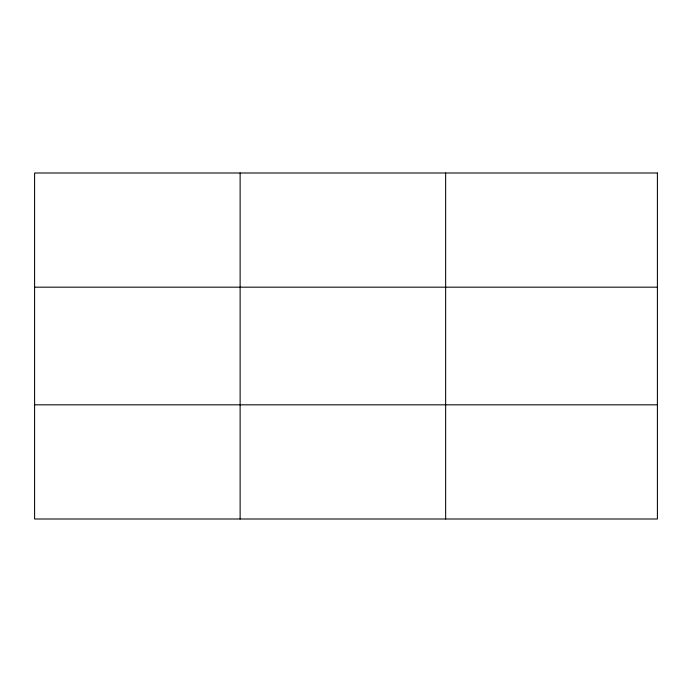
<?xml version="1.0" encoding="UTF-8"?>
<svg xmlns="http://www.w3.org/2000/svg" width="692" height="692" viewBox="0 0 692 692"><rect width="100%" height="100%" fill="white"/><g stroke="black" fill="none" stroke-linecap="round" stroke-linejoin="round"><path stroke-width="1.04" d="M240.124 519L240.124 173M445.648 519L445.648 173M34.6 287.18L657.4 287.18M34.6 404.82L657.4 404.82M657.4 173L34.6 173L34.6 519L657.4 519L657.4 173"/></g></svg>
